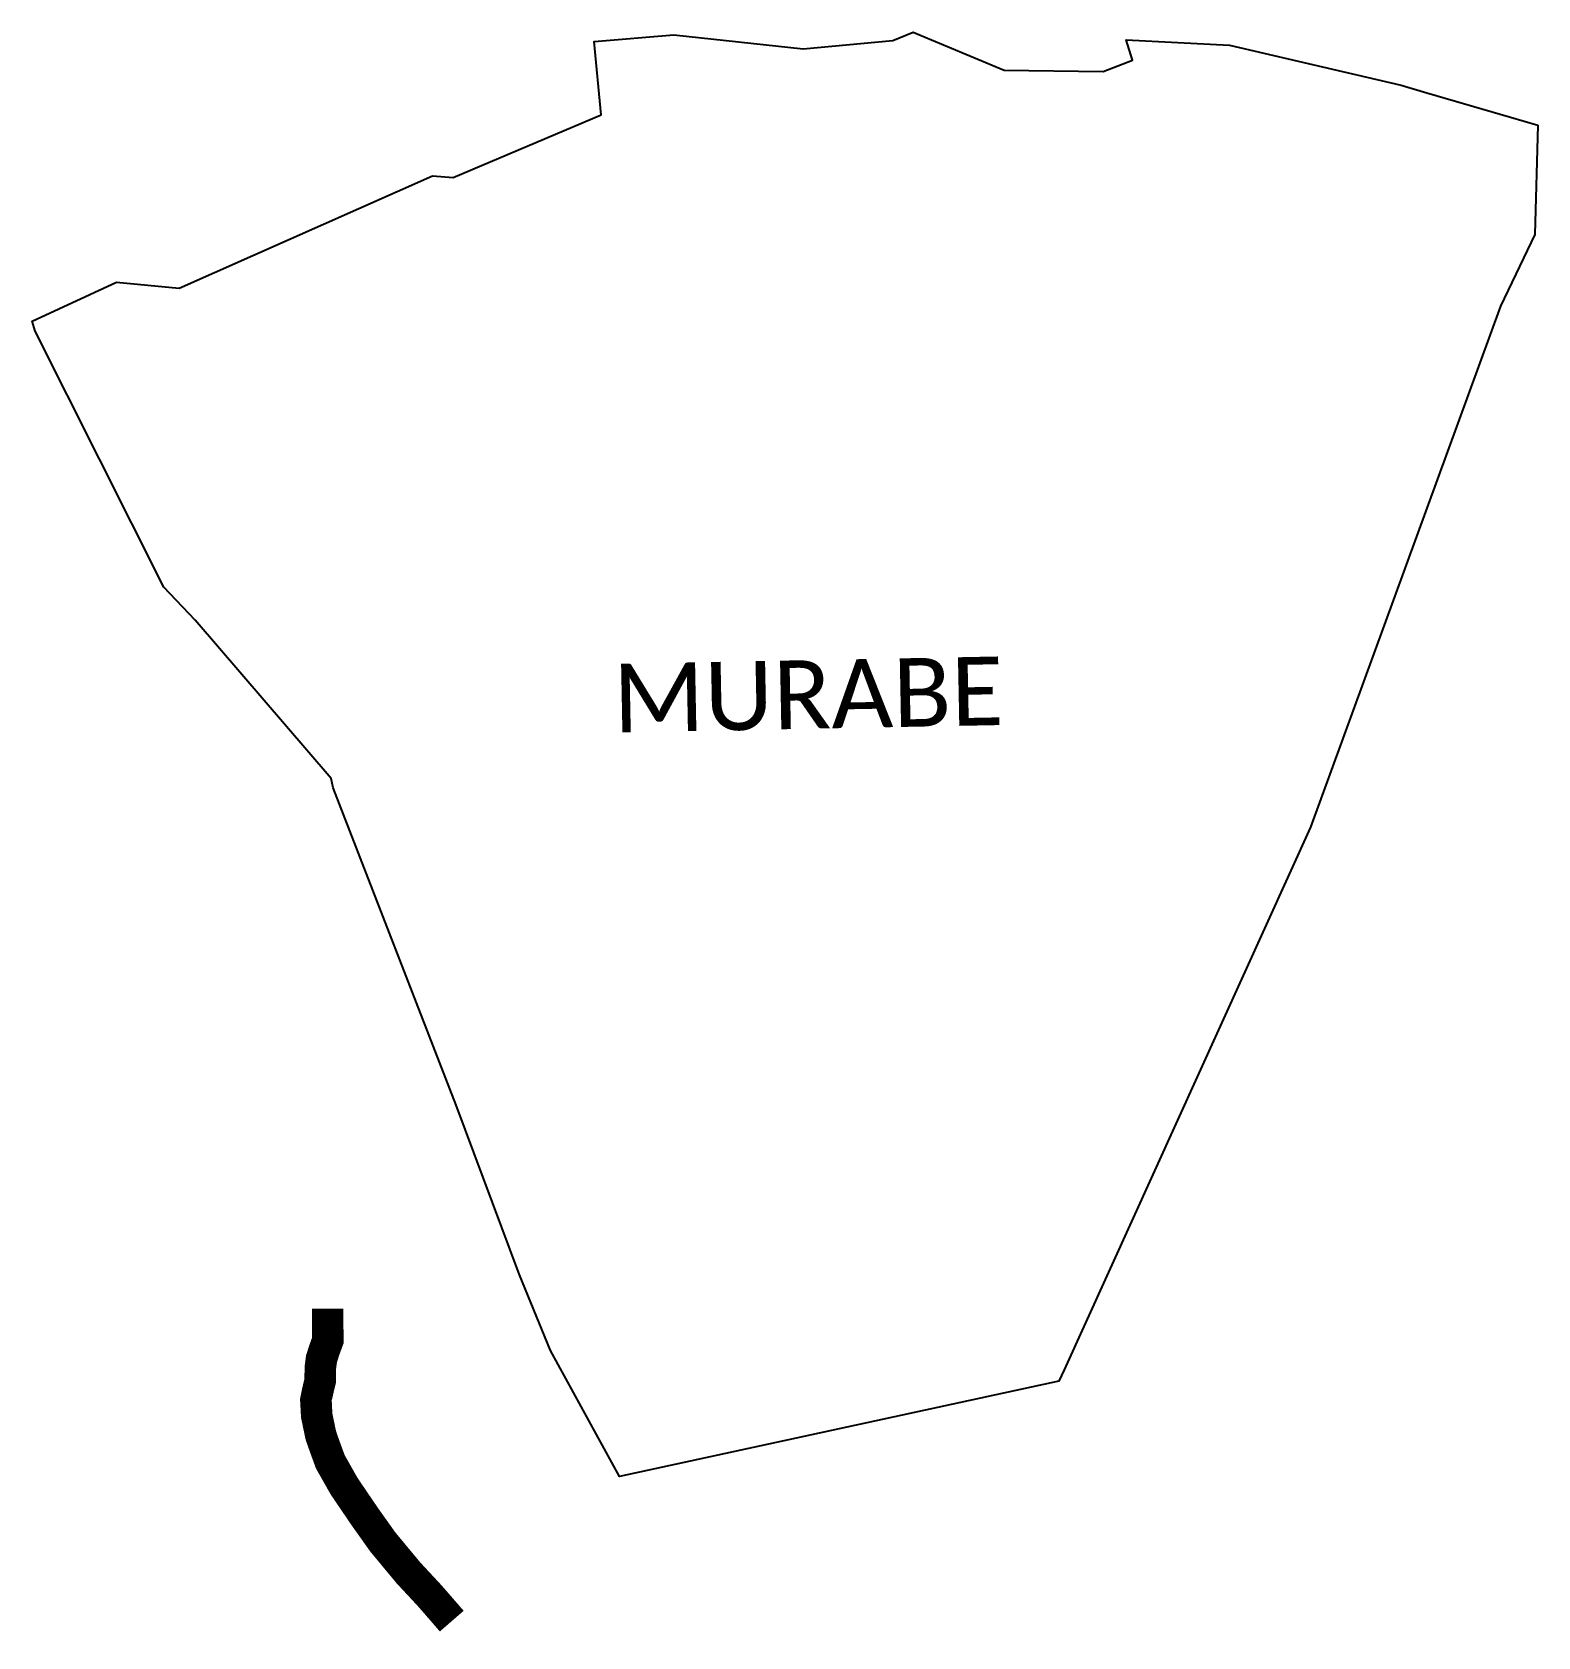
# Model space of a CAD drawing. Header units: metres. Extents: x 257914 to 260301, y 2182619 to 2185163.
import ezdxf

# ---------------------------------------------------------------- set-up
doc = ezdxf.new("R2010")
doc.units = ezdxf.units.M
doc.header["$MEASUREMENT"] = 0
for name, color, linetype in [('ARTIFICIALLY PROTECTED', 1, 'Continuous'), ('village', 3, 'Continuous'), ('VILLAGE NAME', 250, 'Continuous')]:
    doc.layers.add(name, color=color, linetype=linetype)
doc.styles.get("Standard").update_dxf_attribs({"font": 'arial.ttf'})

msp = doc.modelspace()

# ---------------------------------------------------------------- linework, layer by layer
at = {"layer": 'ARTIFICIALLY PROTECTED', "const_width": 50, "flags": 128}
msp.add_lwpolyline([(258382.2, 2183139.3), (258382.3, 2183088.4), (258377.1, 2183074.2), (258372.4, 2183059.6), (258370.6, 2183045.7), (258370.2, 2183024.1), (258368, 2183015.3), (258365.6, 2183004.8), (258363.5, 2182994.3), (258363.6, 2182993.7), (258363.9, 2182986.9), (258364.8, 2182969.5), (258371.3, 2182938.3), (258377.3, 2182921.1), (258386.4, 2182896.3), (258408.3, 2182857.6), (258440.9, 2182809.6), (258469.7, 2182769.1), (258510.3, 2182720.2), (258543.9, 2182684.1), (258578.9, 2182643.8)], dxfattribs=at)
at = {"layer": 'village'}
msp.add_lwpolyline([(260124.4, 2185066.3), (260257.2, 2185027.5)], dxfattribs=at)
at = {"layer": 'village', "color": 3}
for points in [[(260300.7, 2185014.8, 0), (260295.7, 2184841.8, 0), (260241.2, 2184728.3, 0), (259940.1, 2183902.2, 0), (259549.6, 2183041.9, 0), (259541.5, 2183024, 0), (258844.9, 2182873, 0), (258735.2, 2183072.8, 0), (258686.2, 2183192.6, 0), (258586, 2183461.6, 0), (258390.8, 2183964.4, 0), (258387.6, 2183979.6, 0), (258171.9, 2184230.2, 0), (258122.3, 2184282.7, 0), (257918.5, 2184688.4, 0), (257913.6, 2184704.4, 0), (258047.4, 2184766.4, 0), (258146.5, 2184756.8, 0), (258548.5, 2184934.7, 0), (258581.3, 2184932.1, 0), (258815.9, 2185031.3, 0), (258804.5, 2185147.6, 0), (258930.7, 2185158.2, 0), (259136.2, 2185136, 0), (259278.3, 2185149.5, 0), (259310.3, 2185162.6, 0), (259454.5, 2185102.2, 0), (259611.7, 2185100, 0), (259657.8, 2185117.9, 0), (259648.2, 2185150.5, 0), (259811.6, 2185141.8, 0), (260083.7, 2185078.3, 0), (260124.4, 2185066.3, 0)], [(260257.2, 2185027.5, 0), (260300.7, 2185014.8, 0)]]:
    msp.add_polyline3d(points, dxfattribs=at)

# ---------------------------------------------------------------- texts
at = {"layer": 'VILLAGE NAME', "insert": (258833.5, 2184161.1), "char_height": 108.748, "attachment_point": 1, "rotation": 1.1028}
msp.add_mtext_dynamic_manual_height_columns('{\\fCalibri|b0|i0|c0|p34;MURABE}', width=726.929, gutter_width=543.7, heights=[0], dxfattribs=at)

doc.saveas('drawing.dxf')
